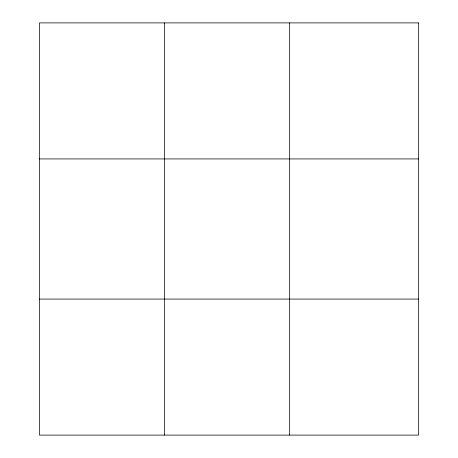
<?xml version="1.0" encoding="UTF-8"?>
<svg xmlns="http://www.w3.org/2000/svg" width="458" height="458" viewBox="0 0 458 458"><rect width="100%" height="100%" fill="white"/><g stroke="black" fill="none" stroke-linecap="round" stroke-linejoin="round"><path stroke-width="0.69" d="M164.542 435.1L164.542 22.9M289.668 435.1L289.668 22.9M39.422 158.926L418.578 158.926M39.422 299.074L418.578 299.074M418.578 22.9L418.578 435.1L39.422 435.1L39.422 22.9L418.578 22.9"/></g></svg>
